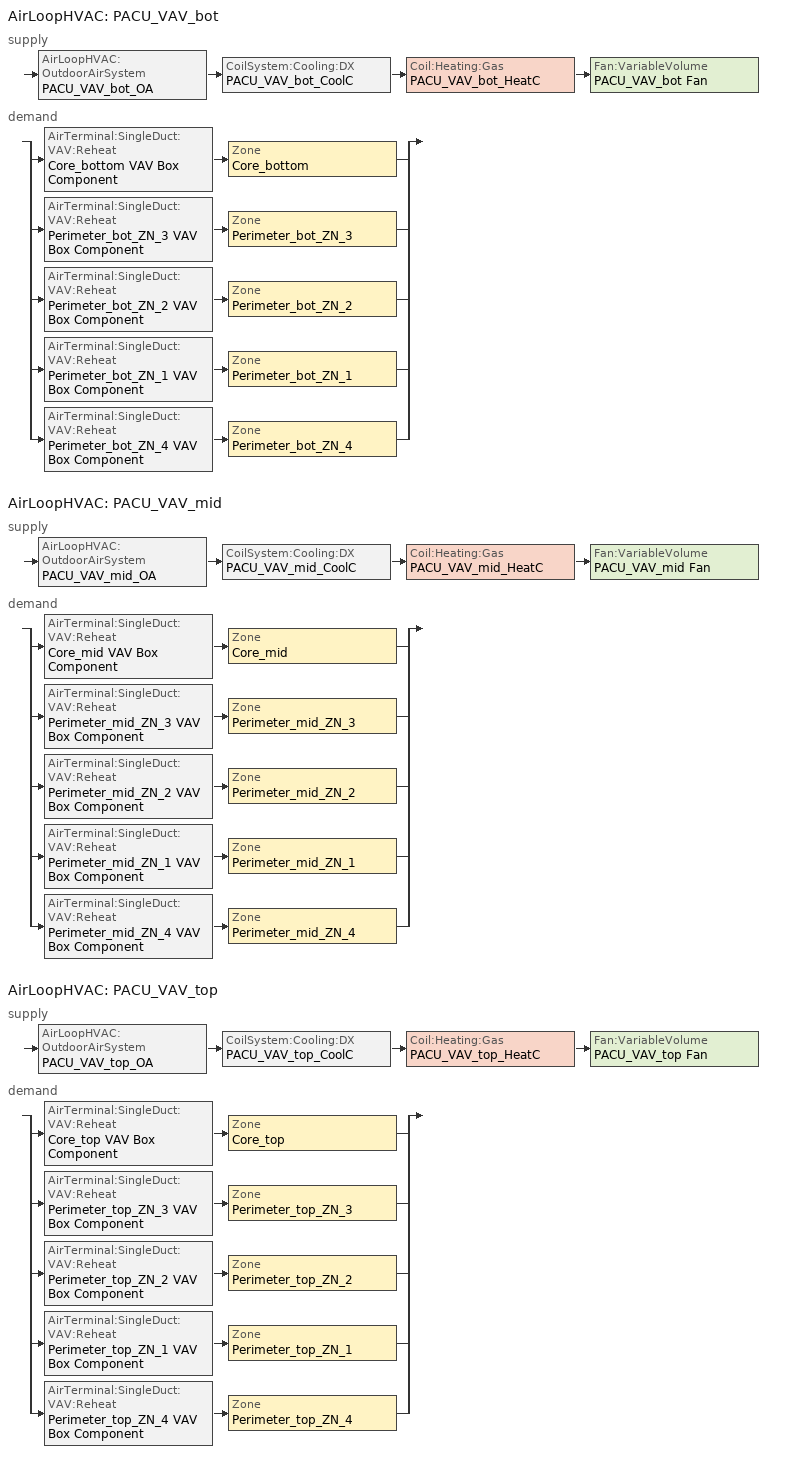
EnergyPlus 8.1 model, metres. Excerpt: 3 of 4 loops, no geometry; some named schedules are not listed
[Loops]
AirLoopHVAC 'PACU_VAV_bot'
 supply: AirLoopHVAC:OutdoorAirSystem 'PACU_VAV_bot_OA' > CoilSystem:Cooling:DX 'PACU_VAV_bot_CoolC' > Coil:Heating:Gas 'PACU_VAV_bot_HeatC' > Fan:VariableVolume 'PACU_VAV_bot Fan'
 demand: split
  | AirTerminal:SingleDuct:VAV:Reheat 'Core_bottom VAV Box Component' > Zone 'Core_bottom'
  | AirTerminal:SingleDuct:VAV:Reheat 'Perimeter_bot_ZN_3 VAV Box Component' > Zone 'Perimeter_bot_ZN_3'
  | AirTerminal:SingleDuct:VAV:Reheat 'Perimeter_bot_ZN_2 VAV Box Component' > Zone 'Perimeter_bot_ZN_2'
  | AirTerminal:SingleDuct:VAV:Reheat 'Perimeter_bot_ZN_1 VAV Box Component' > Zone 'Perimeter_bot_ZN_1'
  | AirTerminal:SingleDuct:VAV:Reheat 'Perimeter_bot_ZN_4 VAV Box Component' > Zone 'Perimeter_bot_ZN_4'
AirLoopHVAC 'PACU_VAV_mid'
 supply: AirLoopHVAC:OutdoorAirSystem 'PACU_VAV_mid_OA' > CoilSystem:Cooling:DX 'PACU_VAV_mid_CoolC' > Coil:Heating:Gas 'PACU_VAV_mid_HeatC' > Fan:VariableVolume 'PACU_VAV_mid Fan'
 demand: split
  | AirTerminal:SingleDuct:VAV:Reheat 'Core_mid VAV Box Component' > Zone 'Core_mid'
  | AirTerminal:SingleDuct:VAV:Reheat 'Perimeter_mid_ZN_3 VAV Box Component' > Zone 'Perimeter_mid_ZN_3'
  | AirTerminal:SingleDuct:VAV:Reheat 'Perimeter_mid_ZN_2 VAV Box Component' > Zone 'Perimeter_mid_ZN_2'
  | AirTerminal:SingleDuct:VAV:Reheat 'Perimeter_mid_ZN_1 VAV Box Component' > Zone 'Perimeter_mid_ZN_1'
  | AirTerminal:SingleDuct:VAV:Reheat 'Perimeter_mid_ZN_4 VAV Box Component' > Zone 'Perimeter_mid_ZN_4'
AirLoopHVAC 'PACU_VAV_top'
 supply: AirLoopHVAC:OutdoorAirSystem 'PACU_VAV_top_OA' > CoilSystem:Cooling:DX 'PACU_VAV_top_CoolC' > Coil:Heating:Gas 'PACU_VAV_top_HeatC' > Fan:VariableVolume 'PACU_VAV_top Fan'
 demand: split
  | AirTerminal:SingleDuct:VAV:Reheat 'Core_top VAV Box Component' > Zone 'Core_top'
  | AirTerminal:SingleDuct:VAV:Reheat 'Perimeter_top_ZN_3 VAV Box Component' > Zone 'Perimeter_top_ZN_3'
  | AirTerminal:SingleDuct:VAV:Reheat 'Perimeter_top_ZN_2 VAV Box Component' > Zone 'Perimeter_top_ZN_2'
  | AirTerminal:SingleDuct:VAV:Reheat 'Perimeter_top_ZN_1 VAV Box Component' > Zone 'Perimeter_top_ZN_1'
  | AirTerminal:SingleDuct:VAV:Reheat 'Perimeter_top_ZN_4 VAV Box Component' > Zone 'Perimeter_top_ZN_4'
[DesignSpecification:OutdoorAir] Outdoor Air Method=Flow/Area; Outdoor Air Flow per Zone Floor Area {m3/s-m2}=0.000431773; Outdoor Air Flow per Zone {m3/s}=0
SZ DSOA Core_bottom; SZ DSOA Core_mid; SZ DSOA Core_top; SZ DSOA Perimeter_top_ZN_3; SZ DSOA Perimeter_top_ZN_2; SZ DSOA Perimeter_top_ZN_1; SZ DSOA Perimeter_top_ZN_4; SZ DSOA Perimeter_bot_ZN_3; SZ DSOA Perimeter_bot_ZN_2; SZ DSOA Perimeter_bot_ZN_1; SZ DSOA Perimeter_bot_ZN_4; SZ DSOA Perimeter_mid_ZN_3; SZ DSOA Perimeter_mid_ZN_2; SZ DSOA Perimeter_mid_ZN_1; SZ DSOA Perimeter_mid_ZN_4
[Sizing:Zone] Zone Cooling Design Supply Air Temperature Input Method=SupplyAirTemperature; Zone Cooling Design Supply Air Temperature {C}=12.8; Zone Heating Design Supply Air Temperature Input Method=SupplyAirTemperature; Zone Heating Design Supply Air Temperature {C}=40; Zone Cooling Design Supply Air Humidity Ratio {kgWater/kgDryAir}=0.0085; Zone Heating Design Supply Air Humidity Ratio {kgWater/kgDryAir}=0.008; Zone Heating Sizing Factor=0; Zone Cooling Sizing Factor=0; Cooling Design Air Flow Method=DesignDay; Cooling Design Air Flow Rate {m3/s}=0; Cooling Minimum Air Flow {m3/s}=0; Cooling Minimum Air Flow Fraction=0; Heating Design Air Flow Method=DesignDay; Heating Design Air Flow Rate {m3/s}=0
Name | Design Specification Outdoor Air Object
Core_bottom | SZ DSOA Core_bottom
Core_mid | SZ DSOA Core_mid
Core_top | SZ DSOA Core_top
Perimeter_top_ZN_3 | SZ DSOA Perimeter_top_ZN_3
Perimeter_top_ZN_2 | SZ DSOA Perimeter_top_ZN_2
Perimeter_top_ZN_1 | SZ DSOA Perimeter_top_ZN_1
Perimeter_top_ZN_4 | SZ DSOA Perimeter_top_ZN_4
Perimeter_bot_ZN_3 | SZ DSOA Perimeter_bot_ZN_3
Perimeter_bot_ZN_2 | SZ DSOA Perimeter_bot_ZN_2
Perimeter_bot_ZN_1 | SZ DSOA Perimeter_bot_ZN_1
Perimeter_bot_ZN_4 | SZ DSOA Perimeter_bot_ZN_4
Perimeter_mid_ZN_3 | SZ DSOA Perimeter_mid_ZN_3
Perimeter_mid_ZN_2 | SZ DSOA Perimeter_mid_ZN_2
Perimeter_mid_ZN_1 | SZ DSOA Perimeter_mid_ZN_1
Perimeter_mid_ZN_4 | SZ DSOA Perimeter_mid_ZN_4
[Sizing:System] Type of Load to Size On=Sensible; Design Outdoor Air Flow Rate {m3/s}=Autosize; Minimum System Air Flow Ratio=0.3; Preheat Design Temperature {C}=7; Preheat Design Humidity Ratio {kgWater/kgDryAir}=0.008; Precool Design Temperature {C}=12.8; Precool Design Humidity Ratio {kgWater/kgDryAir}=0.008; Central Cooling Design Supply Air Temperature {C}=12.8; Central Heating Design Supply Air Temperature {C}=12.8; Sizing Option=Coincident; 100% Outdoor Air in Cooling=No; 100% Outdoor Air in Heating=No; Central Cooling Design Supply Air Humidity Ratio {kgWater/kgDryAir}=0.0085; Central Heating Design Supply Air Humidity Ratio {kgWater/kgDryAir}=0.008; Cooling Design Air Flow Method=DesignDay; Cooling Design Air Flow Rate {m3/s}=0; Heating Design Air Flow Method=DesignDay; Heating Design Air Flow Rate {m3/s}=0; System Outdoor Air Method=ZoneSum
PACU_VAV_bot; PACU_VAV_mid; PACU_VAV_top
[ZoneControl:Thermostat] Control Type Schedule=Dual Zone Control Type Sched
Name | Zone or ZoneList | Control 1
Core_bottom Thermostat | Core_bottom | Core_bottom DualSPSched
Core_mid Thermostat | Core_mid | Core_mid DualSPSched
Core_top Thermostat | Core_top | Core_top DualSPSched
Perimeter_top_ZN_3 Thermostat | Perimeter_top_ZN_3 | Perimeter_top_ZN_3 DualSPSched
Perimeter_top_ZN_2 Thermostat | Perimeter_top_ZN_2 | Perimeter_top_ZN_2 DualSPSched
Perimeter_top_ZN_1 Thermostat | Perimeter_top_ZN_1 | Perimeter_top_ZN_1 DualSPSched
Perimeter_top_ZN_4 Thermostat | Perimeter_top_ZN_4 | Perimeter_top_ZN_4 DualSPSched
Perimeter_bot_ZN_3 Thermostat | Perimeter_bot_ZN_3 | Perimeter_bot_ZN_3 DualSPSched
Perimeter_bot_ZN_2 Thermostat | Perimeter_bot_ZN_2 | Perimeter_bot_ZN_2 DualSPSched
Perimeter_bot_ZN_1 Thermostat | Perimeter_bot_ZN_1 | Perimeter_bot_ZN_1 DualSPSched
Perimeter_bot_ZN_4 Thermostat | Perimeter_bot_ZN_4 | Perimeter_bot_ZN_4 DualSPSched
Perimeter_mid_ZN_3 Thermostat | Perimeter_mid_ZN_3 | Perimeter_mid_ZN_3 DualSPSched
Perimeter_mid_ZN_2 Thermostat | Perimeter_mid_ZN_2 | Perimeter_mid_ZN_2 DualSPSched
Perimeter_mid_ZN_1 Thermostat | Perimeter_mid_ZN_1 | Perimeter_mid_ZN_1 DualSPSched
Perimeter_mid_ZN_4 Thermostat | Perimeter_mid_ZN_4 | Perimeter_mid_ZN_4 DualSPSched
[ThermostatSetpoint:DualSetpoint] Heating Setpoint Temperature Schedule=HtgSetP_Sch; Cooling Setpoint Temperature Schedule=ClgSetP_Sch
Core_bottom DualSPSched; Core_mid DualSPSched; Core_top DualSPSched; Perimeter_top_ZN_3 DualSPSched; Perimeter_top_ZN_2 DualSPSched; Perimeter_top_ZN_1 DualSPSched; Perimeter_top_ZN_4 DualSPSched; Perimeter_bot_ZN_3 DualSPSched; Perimeter_bot_ZN_2 DualSPSched; Perimeter_bot_ZN_1 DualSPSched; Perimeter_bot_ZN_4 DualSPSched; Perimeter_mid_ZN_3 DualSPSched; Perimeter_mid_ZN_2 DualSPSched; Perimeter_mid_ZN_1 DualSPSched; Perimeter_mid_ZN_4 DualSPSched
[AirTerminal:SingleDuct:VAV:Reheat] Availability Schedule=ALWAYS_ON; Zone Minimum Air Flow Input Method=Constant; Constant Minimum Air Flow Fraction=0.4; Maximum Hot Water or Steam Flow Rate {m3/s}=AUTOSIZE; Minimum Hot Water or Steam Flow Rate {m3/s}=0; Convergence Tolerance=0.001; Damper Heating Action=Normal
Name | Maximum Air Flow Rate {m3/s} | Reheat Coil
Core_bottom VAV Box Component | 2.64495 | Core_bottom VAV Box Reheat Coil
Core_mid VAV Box Component | 3.85195 | Core_mid VAV Box Reheat Coil
Core_top VAV Box Component | 4.29971 | Core_top VAV Box Reheat Coil
Perimeter_top_ZN_3 VAV Box Component | 1.28251 | Perimeter_top_ZN_3 VAV Box Reheat Coil
Perimeter_top_ZN_1 VAV Box Component | 1.42342 | Perimeter_top_ZN_1 VAV Box Reheat Coil
Perimeter_bot_ZN_3 VAV Box Component | 0.80787 | Perimeter_bot_ZN_3 VAV Box Reheat Coil
Perimeter_bot_ZN_2 VAV Box Component | 1.08544 | Perimeter_bot_ZN_2 VAV Box Reheat Coil
Perimeter_bot_ZN_1 VAV Box Component | 0.84927 | Perimeter_bot_ZN_1 VAV Box Reheat Coil
Perimeter_bot_ZN_4 VAV Box Component | 0.92391 | Perimeter_bot_ZN_4 VAV Box Reheat Coil
Perimeter_mid_ZN_3 VAV Box Component | 1.07498 | Perimeter_mid_ZN_3 VAV Box Reheat Coil
Perimeter_mid_ZN_1 VAV Box Component | 1.20564 | Perimeter_mid_ZN_1 VAV Box Reheat Coil
Perimeter_top_ZN_2 VAV Box Component | 1.32171 | Perimeter_top_ZN_2 VAV Box Reheat Coil
Perimeter_top_ZN_4 VAV Box Component | 1.40933 | Perimeter_top_ZN_4 VAV Box Reheat Coil
Perimeter_mid_ZN_2 VAV Box Component | 1.30788 | Perimeter_mid_ZN_2 VAV Box Reheat Coil
Perimeter_mid_ZN_4 VAV Box Component | 1.26925 | Perimeter_mid_ZN_4 VAV Box Reheat Coil
[Fan:ZoneExhaust] Availability Schedule=ExFanOperationSchd; Fan Total Efficiency=0.45; Pressure Rise {Pa}=187.5; Maximum Flow Rate {m3/s}=0.5
Core_bottom Exhaust Fan; Core_mid Exhaust Fan; Core_top Exhaust Fan
[Zone equipment]
Core_bottom: Core_bottom Exhaust Fan, Core_bottom VAV Box Component
Core_mid: Core_mid Exhaust Fan, Core_mid VAV Box Component
Core_top: Core_top Exhaust Fan, Core_top VAV Box Component
Perimeter_top_ZN_3: Perimeter_top_ZN_3 VAV Box Component
Perimeter_top_ZN_2: Perimeter_top_ZN_2 VAV Box Component
Perimeter_top_ZN_1: Perimeter_top_ZN_1 VAV Box Component
Perimeter_top_ZN_4: Perimeter_top_ZN_4 VAV Box Component
Perimeter_bot_ZN_3: Perimeter_bot_ZN_3 VAV Box Component
Perimeter_bot_ZN_2: Perimeter_bot_ZN_2 VAV Box Component
Perimeter_bot_ZN_1: Perimeter_bot_ZN_1 VAV Box Component
Perimeter_bot_ZN_4: Perimeter_bot_ZN_4 VAV Box Component
Perimeter_mid_ZN_3: Perimeter_mid_ZN_3 VAV Box Component
Perimeter_mid_ZN_2: Perimeter_mid_ZN_2 VAV Box Component
Perimeter_mid_ZN_1: Perimeter_mid_ZN_1 VAV Box Component
Perimeter_mid_ZN_4: Perimeter_mid_ZN_4 VAV Box Component
[Fan:VariableVolume] Fan Total Efficiency=0.42; Pressure Rise {Pa}=1120.5; Fan Power Minimum Flow Rate Input Method=Fraction; Fan Power Minimum Flow Fraction=0.25; Motor Efficiency=0.64; Motor In Airstream Fraction=0.25; Fan Power Coefficient 1=0.0704289; Fan Power Coefficient 2=0.38533; Fan Power Coefficient 3=-0.460864; Fan Power Coefficient 4=1.0092; Fan Power Coefficient 5=0
Name | Availability Schedule | Maximum Flow Rate {m3/s}
PACU_VAV_bot Fan | HVACOperationSchd 1 | 5.52525
PACU_VAV_mid Fan | HVACOperationSchd 2 | 7.7062
PACU_VAV_top Fan | HVACOperationSchd 3 | 9.08666
[Coil:Cooling:DX:TwoSpeed] Availability Schedule=ALWAYS_ON; High Speed Rated Sensible Heat Ratio=AUTOSIZE; High Speed Gross Rated Cooling COP {W/W}=2.61; Total Cooling Capacity Function of Temperature Curve=FURNACE_PACU_VAV_CoolCCarrier48TM014_12tons_CapFT; Total Cooling Capacity Function of Flow Fraction Curve=FURNACE_PACU_VAV_CoolCCarrier48TM014_12tons_FFF; Energy Input Ratio Function of Temperature Curve=FURNACE_PACU_VAV_CoolCCarrier48TM014_12tons_EIRFT; Energy Input Ratio Function of Flow Fraction Curve=FURNACE_PACU_VAV_CoolCCarrier48TM014_12tons_EIRFFF; Part Load Fraction Correlation Curve=FURNACE_PACU_VAV_CoolCIEA_HVAC_BESTEST_9ton-PLR; Low Speed Gross Rated Sensible Heat Ratio=0.69; Low Speed Gross Rated Cooling COP {W/W}=2.1; Low Speed Total Cooling Capacity Function of Temperature Curve=FURNACE_PACU_VAV_CoolCCarrier48TM014_12tons_CapFT; Low Speed Energy Input Ratio Function of Temperature Curve=FURNACE_PACU_VAV_CoolCCarrier48TM014_12tons_EIRFT
Name | High Speed Gross Rated Total Cooling Capacity {W} | High Speed Rated Air Flow Rate {m3/s} | Low Speed Gross Rated Total Cooling Capacity {W} | Low Speed Rated Air Flow Rate {m3/s}
PACU_VAV_bot_CoolC DXCoil | 75706.7 | 5.52525 | 25233 | 1.84157
PACU_VAV_mid_CoolC DXCoil | 102052 | 7.7062 | 34013.9 | 2.56848
PACU_VAV_top_CoolC DXCoil | 120333 | 9.08666 | 40107.1 | 3.02858
[Coil:Heating:Electric] Availability Schedule=ALWAYS_ON; Efficiency=1
Name | Nominal Capacity {W}
Core_bottom VAV Box Reheat Coil | 34505.5
Core_mid VAV Box Reheat Coil | 50251.9
Core_top VAV Box Reheat Coil | 60355.6
Perimeter_top_ZN_3 VAV Box Reheat Coil | 32765.8
Perimeter_top_ZN_2 VAV Box Reheat Coil | 21308.4
Perimeter_top_ZN_1 VAV Box Reheat Coil | 32963.9
Perimeter_top_ZN_4 VAV Box Reheat Coil | 21596.5
Perimeter_bot_ZN_3 VAV Box Reheat Coil | 22907.2
Perimeter_bot_ZN_2 VAV Box Reheat Coil | 15108.9
Perimeter_bot_ZN_1 VAV Box Reheat Coil | 23322.6
Perimeter_bot_ZN_4 VAV Box Reheat Coil | 15331.3
Perimeter_mid_ZN_3 VAV Box Reheat Coil | 25544.2
Perimeter_mid_ZN_2 VAV Box Reheat Coil | 17062.4
Perimeter_mid_ZN_1 VAV Box Reheat Coil | 25801.8
Perimeter_mid_ZN_4 VAV Box Reheat Coil | 17025.7
[Coil:Heating:Gas] Availability Schedule=ALWAYS_ON; Gas Burner Efficiency=0.8; Parasitic Electric Load {W}=0; Part Load Fraction Correlation Curve=Gas Furnace PLF-FPLR; Parasitic Gas Load {W}=0
Name | Nominal Capacity {W}
PACU_VAV_bot_HeatC | 19852.2
PACU_VAV_mid_HeatC | 14674.8
PACU_VAV_top_HeatC | 12783.3
[CoilSystem:Cooling:DX] Availability Schedule=ALWAYS_ON
Name | Cooling Coil
PACU_VAV_bot_CoolC | PACU_VAV_bot_CoolC DXCoil
PACU_VAV_mid_CoolC | PACU_VAV_mid_CoolC DXCoil
PACU_VAV_top_CoolC | PACU_VAV_top_CoolC DXCoil
[Controller:OutdoorAir] Minimum Outdoor Air Flow Rate {m3/s}=AUTOSIZE; Maximum Outdoor Air Flow Rate {m3/s}=AUTOSIZE; Economizer Control Type=DifferentialDryBulb; Economizer Control Action Type=ModulateFlow; Lockout Type=NoLockout; Minimum Limit Type=FixedMinimum; Minimum Outdoor Air Schedule=MinOA_Sched; Minimum Fraction of Outdoor Air Schedule=MinOAFracSch_Base; Maximum Fraction of Outdoor Air Schedule=MaxOAFracSch_Base; Heat Recovery Bypass Control Type=BypassWhenOAFlowGreaterThanMinimum
PACU_VAV_bot_OA_Controller; PACU_VAV_mid_OA_Controller; PACU_VAV_top_OA_Controller
[AirLoopHVAC] Design Supply Air Flow Rate {m3/s}=AUTOSIZE
PACU_VAV_bot; PACU_VAV_mid; PACU_VAV_top
[AirLoopHVAC:ReturnPlenum]
Name | Zone
FirstFloor_Return_Plenum | FirstFloor_Plenum
MidFloor_Return_Plenum | MidFloor_Plenum
TopFloor_Return_Plenum | TopFloor_Plenum
[AvailabilityManager:OptimumStart] Applicability Schedule=Optimal Start Availability Schedule; Control Type=MaximumofZoneList; Maximum Value for Optimum Start Time {hr}=3; Control Algorithm=AdaptiveASHRAE; Constant Temperature Gradient during Cooling {deltaC/hr}=2; Constant Temperature Gradient during Heating {deltaC/hr}=3; Initial Temperature Gradient during Cooling {deltaC/hr}=2; Initial Temperature Gradient during Heating {deltaC/hr}=3; Number of Previous Days {days}=2
Name | Fan Schedule | Zone List
Bottom Optimal Start | HVACOperationSchd 1 | Bottom Zones
Middle Optimal Start | HVACOperationSchd 2 | Middle Zones
Top Optimal Start | HVACOperationSchd 3 | Top Zones
[AvailabilityManager:NightCycle] Applicability Schedule=Night Cycle Availability; Control Type=CycleOnAny; Thermostat Tolerance {deltaC}=1; Cycling Run Time {s}=1800
Name | Fan Schedule
PACU_VAV_bot Availability Manager | HVACOperationSchd 1
PACU_VAV_mid Availability Manager | HVACOperationSchd 2
PACU_VAV_top Availability Manager | HVACOperationSchd 3
[SetpointManager:Scheduled] Control Variable=Temperature; Schedule=VAV-Supply-Air-Temp-Sch
Name | Setpoint Node or NodeList
PACU_VAV_bot SAT setpoint | PACU_VAV_bot Supply Equipment Outlet Node
PACU_VAV_mid SAT setpoint | PACU_VAV_mid Supply Equipment Outlet Node
PACU_VAV_top SAT setpoint | PACU_VAV_top Supply Equipment Outlet Node
[SetpointManager:MixedAir] Control Variable=Temperature
Name | Setpoint Node or NodeList
PACU_VAV_bot_CoolC SAT Manager | PACU_VAV_bot_CoolC-PACU_VAV_bot_HeatCNode
PACU_VAV_bot_HeatC MixedAir Manager | PACU_VAV_bot_HeatC-PACU_VAV_bot FanNode
PACU_VAV_bot_OAMixed Air Temp Manager | PACU_VAV_bot_OA-PACU_VAV_bot_CoolCNode
PACU_VAV_mid_CoolC SAT Manager | PACU_VAV_mid_CoolC-PACU_VAV_mid_HeatCNode
PACU_VAV_mid_HeatC MixedAir Manager | PACU_VAV_mid_HeatC-PACU_VAV_mid FanNode
PACU_VAV_mid_OAMixed Air Temp Manager | PACU_VAV_mid_OA-PACU_VAV_mid_CoolCNode
PACU_VAV_top_CoolC SAT Manager | PACU_VAV_top_CoolC-PACU_VAV_top_HeatCNode
PACU_VAV_top_HeatC MixedAir Manager | PACU_VAV_top_HeatC-PACU_VAV_top FanNode
PACU_VAV_top_OAMixed Air Temp Manager | PACU_VAV_top_OA-PACU_VAV_top_CoolCNode
[FaultModel:TemperatureSensorOffset:OutdoorAir] Availability Schedule=ALWAYS_ON; Temperature Sensor Offset {deltaC}=3
Name | Controller Object
VAV_bot OA Sensor Bias | PACU_VAV_bot_OA_Controller
VAV_mid OA Sensor Bias | PACU_VAV_mid_OA_Controller
VAV_top OA Sensor Bias | PACU_VAV_top_OA_Controller
[FaultModel:TemperatureSensorOffset:ReturnAir] Availability Schedule=ALWAYS_ON; Temperature Sensor Offset {deltaC}=-3
Name | Controller Object
VAV_bot RA Sensor Bias | PACU_VAV_bot_OA_Controller
VAV_mid RA Sensor Bias | PACU_VAV_mid_OA_Controller
VAV_top RA Sensor Bias | PACU_VAV_top_OA_Controller
[EnergyManagementSystem:Sensor]
Name | Output:Variable or Output:Meter Index Key | Output:Variable or Output:Meter
CPP_Event_Sensor | DR_Event | Schedule Value
Demand | * | Electricity:Facility
[Schedule:Compact]
ALWAYS_ON; MinOA_Sched: Through: 12/31, For: AllDays, Until: 24:00, 1
HVACOperationSchd 1; HVACOperationSchd 2; HVACOperationSchd 3: Through: 12/31, For: Weekdays SummerDesignDay WinterDesignDay, Until: 08:00, 0, Until: 22:00, 1, Until: 24:00, 0, For: Saturday, Until: 08:00, 0, Until: 18:00, 1, Until: 24:00, 0, For: Sunday Holidays AllOtherDays, Until: 24:00, 0
ExFanOperationSchd: Through: 12/31, For: Weekdays SummerDesignDay WinterDesignDay, Until: 05:00, 1, Until: 22:00, 1, Until: 24:00, 1, For: Saturday, Until: 05:00, 1, Until: 18:00, 1, Until: 24:00, 1, For: Sunday Holidays AllOtherDays, Until: 24:00, 1
HTGSETP_SCH: Through: 12/31, For: Weekdays, Until: 05:00, 18.3, Until: 06:00, 19.3, Until: 07:00, 20.3, Until: 22:00, 21.7, Until: 24:00, 18.3, For: SummerDesignDay, Until: 24:00, 18.3, For: WinterDesignDay, Until: 05:00, 18.3, Until: 06:00, 19.3, Until: 07:00, 20.3, Until: 22:00, 21.7, Until: 24:00, 18.3, For: Saturday, Until: 05:00, 18.3, Until: 06:00, 19.3, Until:  07:00, 20.3, Until: 18:00, 21.7, Until: 24:00, 18.3, For: Sunday Holidays AllOtherDays, Until: 24:00, 18.3
CLGSETP_SCH: Through: 12/31, For: Weekdays, Until: 05:00, 26.7, Until: 06:00, 25.2, Until: 07:00, 23.9, Until: 22:00, 22.8, Until: 24:00, 26.7, For: Saturday, Until: 05:00, 26.7, Until: 06:00, 25.2, Until: 07:00, 23.9, Until: 18:00, 22.8, Until: 24:00, 26.7, For: SummerDesignDay, Until: 05:00, 26.7, Until: 06:00, 25.2, Until: 07:00, 23.9, Until: 22:00, 22.8, Until: 24:00, 26.7, For: WinterDesignDay, Until: 24:00, 26.7, For: Sunday Holidays AllOtherDays, Until: 24:00, 26.7
MinOAFracSch_Base: Through: 12/31, For: Weekdays, Until: 05:00, 0.3, Until: 22:00, 0.3, Until: 24:00, 0.3, For: Saturday, Until: 05:00, 0.3, Until: 18:00, 0.3, Until: 24:00, 0.3, For: SummerDesignDay WinterDesignDay, Until: 05:00, 0.3, Until: 22:00, 0.3, Until: 24:00, 0.3, For: Sunday Holidays AllOtherDays, Until: 05:00, 0.3, Until: 18:00, 0.3, Until: 24:00, 0.3
MaxOAFracSch_Base: Through: 12/31, For: AllDays, Until: 24:00, 0.7
Dual Zone Control Type Sched: Through: 12/31, For: AllDays, Until: 24:00, 4
VAV-Supply-Air-Temp-Sch: Through: 12/31, For: AllDays, Until: 24:00, 12.8
[Curve:Quadratic]
Name | Coefficient1 Constant | Coefficient2 x | Coefficient3 x**2 | Minimum Value of x | Maximum Value of x
FURNACE_PACU_VAV_CoolCCarrier48TM014_12tons_FFF | 0.718954 | 0.435436 | -0.154193 | 0.75 | 1.25
FURNACE_PACU_VAV_CoolCCarrier48TM014_12tons_EIRFFF | 1.19525 | -0.306138 | 0.110973 | 0.75 | 1.25
FURNACE_PACU_VAV_CoolCIEA_HVAC_BESTEST_9ton-PLR | 0.771 | 0.229 | 0 | 0 | 1
[Curve:Cubic]
Gas Furnace PLF-FPLR: Coefficient1 Constant=0.8; Coefficient2 x=0.2; Coefficient3 x**2=0; Coefficient4 x**3=0; Minimum Value of x=0; Maximum Value of x=1
[Curve:Biquadratic] Minimum Value of x=16.5556; Maximum Value of x=22.1111; Minimum Value of y=23.7778; Maximum Value of y=47.66
Name | Coefficient1 Constant | Coefficient2 x | Coefficient3 x**2 | Coefficient4 y | Coefficient5 y**2 | Coefficient6 x*y
FURNACE_PACU_VAV_CoolCCarrier48TM014_12tons_CapFT | 1.39072 | -0.0529058 | 0.0018423 | 0.00058267 | -0.000186814 | 0.000265159
FURNACE_PACU_VAV_CoolCCarrier48TM014_12tons_EIRFT | -0.536161 | 0.105138 | -0.00172659 | 0.0149848 | 0.000659948 | -0.0017385
